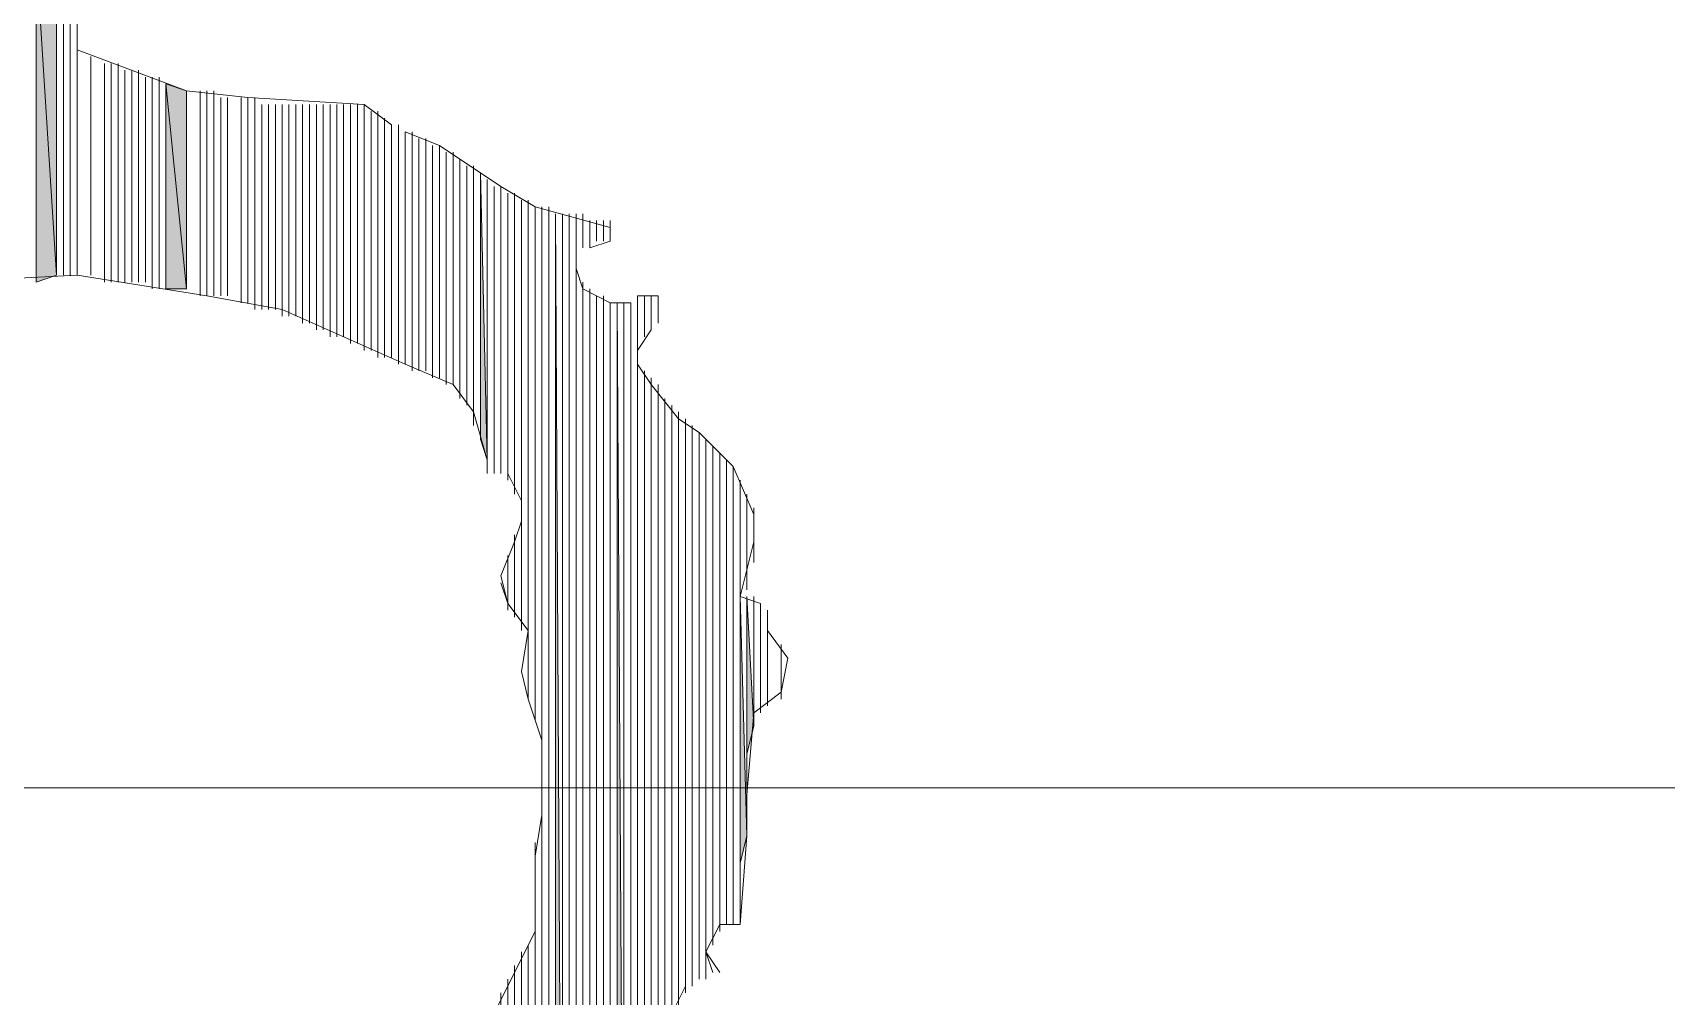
# Model space of a CAD drawing. Header units: millimetres. Extents: x -30643 to 86172, y -19411 to 63186.
# Drawn here: x 82062.5 to 82230.7, y -1728.3 to -1629.1 of the extents above; entities that cross this region are included whole.
import ezdxf

# ---------------------------------------------------------------- set-up
doc = ezdxf.new("R2010")
doc.units = ezdxf.units.MM

msp = doc.modelspace()

# ---------------------------------------------------------------- hatches: boundary and pattern name
h = msp.add_hatch(color=0)
h.dxf.hatch_style = 2
h.paths.add_polyline_path([(82064.99, -1654.03), (82064.99, -1617.44), (82062.88, -1620.96)])
h = msp.add_hatch(color=0)
h.dxf.hatch_style = 2
h.paths.add_polyline_path([(82062.88, -1654.73), (82064.99, -1654.03), (82062.88, -1620.96)])
h = msp.add_hatch(color=0)
h.dxf.hatch_style = 2
h.paths.add_polyline_path([(82076.25, -1655.44), (82078.36, -1655.44), (82076.25, -1634.33)])
h = msp.add_hatch(color=0)
h.dxf.hatch_style = 2
h.paths.add_polyline_path([(82078.36, -1655.44), (82078.36, -1635.03), (82076.25, -1634.33)])
h = msp.add_hatch(color=0)
h.dxf.hatch_style = 2
h.paths.add_polyline_path([(82108.62, -1670.92), (82109.32, -1673.03), (82108.62, -1643.48)])
h = msp.add_hatch(color=0)
h.dxf.hatch_style = 2
h.paths.add_polyline_path([(82116.36, -1782.8), (82117.06, -1780.69), (82116.36, -1647.7)])
h = msp.add_hatch(color=0)
h.dxf.hatch_style = 2
h.paths.add_polyline_path([(82122.69, -1775.06), (82123.39, -1772.25), (82122.69, -1656.85)])
h = msp.add_hatch(color=0)
h.dxf.hatch_style = 2
h.paths.add_polyline_path([(82124.1, -1772.25), (82124.1, -1770.14), (82124.1, -1656.85)])
h = msp.add_hatch(color=0)
h.dxf.hatch_style = 2
h.paths.add_polyline_path([(82135.36, -1720.18), (82135.36, -1717.36), (82135.36, -1675.14)])
h = msp.add_hatch(color=0)
h.dxf.hatch_style = 2
h.paths.add_polyline_path([(82135.36, -1714.55), (82136.06, -1711.73), (82135.36, -1687.1)])
h = msp.add_hatch(color=0)
h.dxf.hatch_style = 2
h.paths.add_polyline_path([(82136.06, -1710.33), (82136.06, -1707.51), (82136.06, -1687.1)])
h = msp.add_hatch(color=0)
h.dxf.hatch_style = 2
h.paths.add_polyline_path([(82136.06, -1707.51), (82136.06, -1705.4), (82136.06, -1687.1)])
h = msp.add_hatch(color=0)
h.dxf.hatch_style = 2
h.paths.add_polyline_path([(82136.06, -1703.29), (82136.76, -1700.47), (82136.06, -1687.1)])
h = msp.add_hatch(color=0)
h.dxf.hatch_style = 2
h.paths.add_polyline_path([(82138.17, -1698.36), (82138.17, -1690.62), (82138.17, -1688.51)])
h = msp.add_hatch(color=0)
h.dxf.hatch_style = 2
h.paths.add_polyline_path([(82114.95, -1794.06), (82114.95, -1701.88), (82114.95, -1709.62)])
h = msp.add_hatch(color=0)
h.dxf.hatch_style = 2
h.paths.add_polyline_path([(82114.25, -1795.47), (82114.25, -1714.55), (82114.25, -1719.47)])
h = msp.add_hatch(color=0)
h.dxf.hatch_style = 2
h.paths.add_polyline_path([(82114.25, -1795.47), (82114.25, -1719.47), (82114.25, -1721.58)])

# ---------------------------------------------------------------- linework, layer by layer
at = {"color": 0, "lineweight": 0}
for points in [[(82066.4, -1654.03), (82066.4, -1616.03)], [(82066.4, -1654.03), (82066.4, -1616.03)], [(82067.1, -1654.03), (82067.1, -1615.33)], [(82067.1, -1654.03), (82067.1, -1615.33)], [(82067.1, -1654.03), (82067.1, -1615.33)], [(82067.1, -1629.4), (82067.1, -1615.33)], [(82064.99, -1654.03), (82064.99, -1617.44), (82062.88, -1620.96)], [(82064.99, -1654.03), (82064.99, -1617.44)], [(82065.69, -1654.03), (82065.69, -1616.74)], [(82065.69, -1654.03), (82065.69, -1616.74)], [(82066.4, -1654.03), (82066.4, -1616.74)], [(82066.4, -1654.03), (82066.4, -1616.74)], [(82062.88, -1654.73), (82062.88, -1620.96)], [(82062.88, -1654.73), (82064.99, -1654.03), (82062.88, -1620.96)], [(82067.1, -1654.03), (82067.1, -1629.4)], [(82067.1, -1654.03), (82067.1, -1630.81)], [(82067.1, -1654.03), (82067.1, -1630.81)], [(82067.1, -1654.03), (82067.1, -1630.81)], [(82067.1, -1654.03), (82067.1, -1630.81)], [(82068.51, -1654.03), (82068.51, -1631.51)], [(82068.51, -1654.03), (82068.51, -1631.51)], [(82068.51, -1654.03), (82068.51, -1631.51)], [(82068.51, -1654.03), (82068.51, -1631.51)], [(82068.51, -1654.03), (82068.51, -1631.51)], [(82068.51, -1654.03), (82068.51, -1631.51)], [(82068.51, -1654.03), (82068.51, -1631.51)], [(82068.51, -1654.03), (82068.51, -1631.51)], [(82069.91, -1654.73), (82069.91, -1632.22)], [(82069.91, -1654.73), (82069.91, -1632.22)], [(82069.91, -1654.73), (82069.91, -1632.22)], [(82069.91, -1654.73), (82069.91, -1632.22)], [(82069.91, -1654.73), (82069.91, -1632.22)], [(82069.91, -1654.73), (82069.91, -1632.22)], [(82069.91, -1654.73), (82069.91, -1632.22)], [(82069.91, -1654.73), (82069.91, -1632.22)], [(82070.62, -1654.73), (82070.62, -1632.22)], [(82070.62, -1654.73), (82070.62, -1632.22)], [(82070.62, -1654.73), (82070.62, -1632.22)], [(82070.62, -1654.73), (82070.62, -1632.22)], [(82070.62, -1654.73), (82070.62, -1632.22)], [(82070.62, -1654.73), (82070.62, -1632.22)], [(82070.62, -1654.73), (82070.62, -1632.22)], [(82070.62, -1654.73), (82070.62, -1632.22)], [(82071.32, -1654.73), (82071.32, -1632.22)], [(82071.32, -1654.73), (82071.32, -1632.22)], [(82071.32, -1654.73), (82071.32, -1632.22)], [(82071.32, -1654.73), (82071.32, -1632.22)], [(82071.32, -1654.73), (82071.32, -1632.22)], [(82071.32, -1654.73), (82071.32, -1632.22)], [(82071.32, -1654.73), (82071.32, -1632.22)], [(82071.32, -1654.73), (82071.32, -1632.22)], [(82071.32, -1654.73), (82071.32, -1632.22)], [(82071.32, -1654.73), (82071.32, -1632.22)], [(82072.03, -1654.73), (82072.03, -1632.92)], [(82072.03, -1654.73), (82072.03, -1632.92)], [(82072.03, -1654.73), (82072.03, -1632.92)], [(82072.03, -1654.73), (82072.03, -1632.92)], [(82072.03, -1654.73), (82072.03, -1632.92)], [(82072.03, -1654.73), (82072.03, -1632.92)], [(82072.73, -1654.73), (82072.73, -1632.92)], [(82072.73, -1654.73), (82072.73, -1632.92)], [(82072.73, -1654.73), (82072.73, -1632.92)], [(82072.73, -1654.73), (82072.73, -1632.92)], [(82072.73, -1654.73), (82072.73, -1632.92)], [(82072.73, -1654.73), (82072.73, -1632.92)], [(82073.43, -1654.73), (82073.43, -1632.92)], [(82073.43, -1654.73), (82073.43, -1632.92)], [(82073.43, -1654.73), (82073.43, -1632.92)], [(82073.43, -1654.73), (82073.43, -1632.92)], [(82073.43, -1654.73), (82073.43, -1633.62)], [(82073.43, -1654.73), (82073.43, -1633.62)], [(82074.14, -1654.73), (82074.14, -1633.62)], [(82074.14, -1654.73), (82074.14, -1633.62)], [(82074.14, -1654.73), (82074.14, -1633.62)], [(82074.14, -1654.73), (82074.14, -1633.62)], [(82074.84, -1655.44), (82074.84, -1633.62)], [(82074.84, -1655.44), (82074.84, -1633.62)], [(82074.84, -1655.44), (82074.84, -1633.62)], [(82074.84, -1655.44), (82074.84, -1633.62)], [(82075.54, -1655.44), (82075.54, -1633.62)], [(82075.54, -1655.44), (82075.54, -1633.62)], [(82075.54, -1655.44), (82075.54, -1633.62)], [(82075.54, -1655.44), (82075.54, -1633.62)], [(82075.54, -1655.44), (82075.54, -1633.62)], [(82075.54, -1655.44), (82075.54, -1633.62)], [(82075.54, -1655.44), (82075.54, -1633.62)], [(82075.54, -1655.44), (82075.54, -1633.62)], [(82075.54, -1655.44), (82075.54, -1634.33)], [(82075.54, -1655.44), (82075.54, -1634.33)], [(82076.25, -1655.44), (82076.25, -1634.33)], [(82076.25, -1655.44), (82076.25, -1634.33)], [(82076.25, -1655.44), (82076.25, -1634.33)], [(82076.25, -1655.44), (82076.25, -1634.33)], [(82076.25, -1655.44), (82076.25, -1634.33)], [(82076.25, -1655.44), (82078.36, -1655.44), (82076.25, -1634.33)], [(82078.36, -1655.44), (82078.36, -1635.03), (82076.25, -1634.33)], [(82078.36, -1655.44), (82078.36, -1635.03)], [(82078.36, -1655.44), (82078.36, -1635.03)], [(82078.36, -1655.44), (82078.36, -1635.03)], [(82078.36, -1655.44), (82078.36, -1635.03)], [(82078.36, -1655.44), (82078.36, -1635.03)], [(82078.36, -1655.44), (82078.36, -1635.03)], [(82078.36, -1655.44), (82078.36, -1635.03)], [(82078.36, -1655.44), (82078.36, -1635.03)], [(82078.36, -1655.44), (82078.36, -1635.03)], [(82078.36, -1655.44), (82078.36, -1635.03)], [(82078.36, -1655.44), (82078.36, -1635.03)], [(82079.77, -1655.44), (82079.77, -1635.03)], [(82079.77, -1655.44), (82079.77, -1635.03)], [(82079.77, -1656.14), (82079.77, -1635.03)], [(82079.77, -1656.14), (82079.77, -1635.03)], [(82080.47, -1656.14), (82080.47, -1635.03)], [(82080.47, -1656.14), (82080.47, -1635.03)], [(82080.47, -1656.14), (82080.47, -1635.03)], [(82080.47, -1656.14), (82080.47, -1635.03)], [(82080.47, -1656.14), (82080.47, -1635.03)], [(82080.47, -1656.14), (82080.47, -1635.03)], [(82081.17, -1656.14), (82081.17, -1635.03)], [(82081.17, -1656.14), (82081.17, -1635.03)], [(82081.88, -1656.14), (82081.88, -1635.74)], [(82081.88, -1656.14), (82081.88, -1635.74)], [(82082.58, -1656.14), (82082.58, -1635.74)], [(82082.58, -1656.14), (82082.58, -1635.74)], [(82082.58, -1656.14), (82082.58, -1635.74)], [(82082.58, -1656.14), (82082.58, -1635.74)], [(82082.58, -1656.14), (82082.58, -1635.74)], [(82082.58, -1656.14), (82082.58, -1635.74)], [(82083.99, -1656.85), (82083.99, -1635.74)], [(82083.99, -1656.85), (82083.99, -1635.74)], [(82083.99, -1656.85), (82083.99, -1635.74)], [(82083.99, -1656.85), (82083.99, -1635.74)], [(82084.69, -1656.85), (82084.69, -1635.74)], [(82084.69, -1656.85), (82084.69, -1635.74)], [(82084.69, -1656.85), (82084.69, -1635.74)], [(82084.69, -1656.85), (82084.69, -1635.74)], [(82084.69, -1656.85), (82084.69, -1635.74)], [(82084.69, -1656.85), (82084.69, -1635.74)], [(82085.4, -1656.85), (82085.4, -1635.74)], [(82085.4, -1656.85), (82085.4, -1635.74)], [(82085.4, -1656.85), (82085.4, -1635.74)], [(82085.4, -1656.85), (82085.4, -1635.74)], [(82085.4, -1657.55), (82085.4, -1635.74)], [(82085.4, -1657.55), (82085.4, -1635.74)], [(82085.4, -1657.55), (82085.4, -1636.44)], [(82085.4, -1657.55), (82085.4, -1636.44)], [(82085.4, -1657.55), (82085.4, -1636.44)], [(82085.4, -1657.55), (82085.4, -1636.44)], [(82086.1, -1657.55), (82086.1, -1636.44)], [(82086.1, -1657.55), (82086.1, -1636.44)], [(82086.8, -1657.55), (82086.8, -1636.44)], [(82086.8, -1657.55), (82086.8, -1636.44)], [(82086.8, -1657.55), (82086.8, -1636.44)], [(82086.8, -1657.55), (82086.8, -1636.44)], [(82086.8, -1657.55), (82086.8, -1636.44)], [(82086.8, -1657.55), (82086.8, -1636.44)], [(82087.51, -1657.55), (82087.51, -1636.44)], [(82087.51, -1657.55), (82087.51, -1636.44)], [(82087.51, -1657.55), (82087.51, -1636.44)], [(82087.51, -1657.55), (82087.51, -1636.44)], [(82088.21, -1657.55), (82088.21, -1636.44)], [(82088.21, -1657.55), (82088.21, -1636.44)], [(82088.21, -1658.25), (82088.21, -1636.44)], [(82088.21, -1658.25), (82088.21, -1636.44)], [(82088.91, -1658.25), (82088.91, -1636.44)], [(82088.91, -1658.25), (82088.91, -1636.44)], [(82088.91, -1658.25), (82088.91, -1636.44)], [(82088.91, -1658.25), (82088.91, -1636.44)], [(82088.91, -1658.25), (82088.91, -1636.44)], [(82088.91, -1658.25), (82088.91, -1636.44)], [(82089.62, -1658.25), (82089.62, -1636.44)], [(82089.62, -1658.25), (82089.62, -1636.44)], [(82090.32, -1658.96), (82090.32, -1636.44)], [(82090.32, -1658.96), (82090.32, -1636.44)], [(82091.02, -1658.96), (82091.02, -1636.44)], [(82091.02, -1658.96), (82091.02, -1636.44)], [(82091.02, -1658.96), (82091.02, -1636.44)], [(82091.02, -1658.96), (82091.02, -1636.44)], [(82091.02, -1658.96), (82091.02, -1636.44)], [(82091.02, -1658.96), (82091.02, -1636.44)], [(82091.73, -1659.66), (82091.73, -1636.44)], [(82091.73, -1659.66), (82091.73, -1636.44)], [(82091.73, -1659.66), (82091.73, -1636.44)], [(82091.73, -1659.66), (82091.73, -1636.44)], [(82092.43, -1659.66), (82092.43, -1636.44)], [(82092.43, -1659.66), (82092.43, -1636.44)], [(82093.14, -1660.36), (82093.14, -1636.44)], [(82093.14, -1660.36), (82093.14, -1636.44)], [(82093.14, -1660.36), (82093.14, -1636.44)], [(82093.14, -1660.36), (82093.14, -1636.44)], [(82093.84, -1660.36), (82093.84, -1636.44)], [(82093.84, -1660.36), (82093.84, -1636.44)], [(82094.54, -1660.36), (82094.54, -1636.44)], [(82094.54, -1660.36), (82094.54, -1636.44)], [(82095.25, -1661.07), (82095.25, -1636.44)], [(82095.25, -1661.07), (82095.25, -1636.44)], [(82095.25, -1661.07), (82095.25, -1636.44)], [(82095.25, -1661.07), (82095.25, -1636.44)], [(82095.95, -1661.07), (82095.95, -1636.44)], [(82095.95, -1661.07), (82095.95, -1636.44)], [(82095.95, -1661.07), (82095.95, -1636.44)], [(82095.95, -1661.07), (82095.95, -1636.44)], [(82096.65, -1661.77), (82096.65, -1636.44)], [(82096.65, -1661.77), (82096.65, -1636.44)], [(82096.65, -1661.77), (82096.65, -1636.44)], [(82096.65, -1661.77), (82096.65, -1636.44)], [(82096.65, -1661.77), (82096.65, -1637.14)], [(82096.65, -1661.77), (82096.65, -1637.14)], [(82096.65, -1661.77), (82096.65, -1637.14)], [(82096.65, -1661.77), (82096.65, -1637.14)], [(82097.36, -1661.77), (82097.36, -1637.14)], [(82097.36, -1661.77), (82097.36, -1637.14)], [(82097.36, -1661.77), (82097.36, -1637.14)], [(82097.36, -1661.77), (82097.36, -1637.14)], [(82098.06, -1661.77), (82098.06, -1637.14)], [(82098.06, -1661.77), (82098.06, -1637.14)], [(82098.06, -1662.48), (82098.06, -1637.85)], [(82098.06, -1662.48), (82098.06, -1637.85)], [(82098.06, -1662.48), (82098.06, -1637.85)], [(82098.06, -1662.48), (82098.06, -1637.85)], [(82098.76, -1662.48), (82098.76, -1637.85)], [(82098.76, -1662.48), (82098.76, -1637.85)], [(82098.76, -1662.48), (82098.76, -1638.55)], [(82098.76, -1662.48), (82098.76, -1638.55)], [(82098.76, -1662.48), (82098.76, -1638.55)], [(82098.76, -1662.48), (82098.76, -1638.55)], [(82099.47, -1662.48), (82099.47, -1638.55)], [(82099.47, -1662.48), (82099.47, -1638.55)], [(82099.47, -1662.48), (82099.47, -1638.55)], [(82099.47, -1662.48), (82099.47, -1638.55)], [(82100.17, -1663.18), (82100.17, -1638.55)], [(82100.17, -1663.18), (82100.17, -1638.55)], [(82100.17, -1663.18), (82100.17, -1639.25)], [(82100.17, -1663.18), (82100.17, -1639.25)], [(82100.17, -1663.18), (82100.17, -1639.25)], [(82100.17, -1663.18), (82100.17, -1639.25)], [(82100.88, -1663.18), (82100.88, -1639.25)], [(82100.88, -1663.18), (82100.88, -1639.25)], [(82100.88, -1663.18), (82100.88, -1639.25)], [(82100.88, -1663.18), (82100.88, -1639.25)], [(82100.88, -1663.18), (82100.88, -1639.25)], [(82100.88, -1663.18), (82100.88, -1639.25)], [(82100.88, -1663.18), (82100.88, -1639.25)], [(82100.88, -1663.18), (82100.88, -1639.25)], [(82100.88, -1663.18), (82100.88, -1639.25)], [(82100.88, -1663.18), (82100.88, -1639.25)], [(82100.88, -1663.18), (82100.88, -1639.25)], [(82100.88, -1663.18), (82100.88, -1639.25)], [(82100.88, -1663.18), (82100.88, -1639.25)], [(82100.88, -1663.18), (82100.88, -1639.25)], [(82101.58, -1663.88), (82101.58, -1639.25)], [(82101.58, -1663.88), (82101.58, -1639.25)], [(82102.28, -1663.88), (82102.28, -1639.96)], [(82102.28, -1663.88), (82102.28, -1639.96)], [(82102.28, -1663.88), (82102.28, -1639.96)], [(82102.28, -1663.88), (82102.28, -1639.96)], [(82102.28, -1663.88), (82102.28, -1639.96)], [(82102.28, -1663.88), (82102.28, -1639.96)], [(82102.28, -1663.88), (82102.28, -1639.96)], [(82102.28, -1663.88), (82102.28, -1639.96)], [(82102.28, -1663.88), (82102.28, -1639.96)], [(82102.28, -1663.88), (82102.28, -1639.96)], [(82102.28, -1663.88), (82102.28, -1639.96)], [(82102.28, -1663.88), (82102.28, -1639.96)], [(82102.99, -1663.88), (82102.99, -1639.96)], [(82102.99, -1663.88), (82102.99, -1639.96)], [(82102.99, -1663.88), (82102.99, -1639.96)], [(82102.99, -1663.88), (82102.99, -1639.96)], [(82102.99, -1663.88), (82102.99, -1639.96)], [(82102.99, -1663.88), (82102.99, -1639.96)], [(82103.69, -1664.59), (82103.69, -1640.66)], [(82103.69, -1664.59), (82103.69, -1640.66)], [(82103.69, -1664.59), (82103.69, -1640.66)], [(82103.69, -1664.59), (82103.69, -1640.66)], [(82103.69, -1664.59), (82103.69, -1640.66)], [(82103.69, -1664.59), (82103.69, -1640.66)], [(82104.39, -1664.59), (82104.39, -1640.66)], [(82104.39, -1664.59), (82104.39, -1640.66)], [(82104.39, -1664.59), (82104.39, -1640.66)], [(82104.39, -1664.59), (82104.39, -1640.66)], [(82104.39, -1664.59), (82104.39, -1640.66)], [(82104.39, -1664.59), (82104.39, -1640.66)], [(82105.1, -1665.29), (82105.1, -1641.37)], [(82105.1, -1665.29), (82105.1, -1641.37)], [(82105.1, -1665.29), (82105.1, -1641.37)], [(82105.1, -1665.29), (82105.1, -1641.37)], [(82105.1, -1665.29), (82105.1, -1641.37)], [(82105.1, -1665.29), (82105.1, -1641.37)], [(82105.1, -1665.29), (82105.1, -1641.37)], [(82105.1, -1665.29), (82105.1, -1641.37)], [(82105.8, -1665.29), (82105.8, -1641.37)], [(82105.8, -1665.29), (82105.8, -1641.37)], [(82106.51, -1665.99), (82106.51, -1642.07)], [(82106.51, -1665.99), (82106.51, -1642.07)], [(82106.51, -1665.99), (82106.51, -1642.07)], [(82106.51, -1665.99), (82106.51, -1642.07)], [(82106.51, -1666.7), (82106.51, -1642.07)], [(82106.51, -1666.7), (82106.51, -1642.07)], [(82106.51, -1666.7), (82106.51, -1642.07)], [(82106.51, -1666.7), (82106.51, -1642.07)], [(82107.21, -1666.7), (82107.21, -1642.77)], [(82107.21, -1666.7), (82107.21, -1642.77)], [(82107.21, -1666.7), (82107.21, -1642.77)], [(82107.21, -1666.7), (82107.21, -1642.77)], [(82107.21, -1666.7), (82107.21, -1642.77)], [(82107.21, -1666.7), (82107.21, -1642.77)], [(82107.21, -1667.4), (82107.21, -1642.77)], [(82107.21, -1667.4), (82107.21, -1642.77)], [(82107.21, -1667.4), (82107.21, -1642.77)], [(82107.21, -1667.4), (82107.21, -1642.77)], [(82107.91, -1667.4), (82107.91, -1642.77)], [(82107.91, -1667.4), (82107.91, -1642.77)], [(82107.91, -1667.4), (82107.91, -1642.77)], [(82107.91, -1667.4), (82107.91, -1642.77)], [(82107.91, -1668.1), (82107.91, -1643.48)], [(82107.91, -1668.1), (82107.91, -1643.48)], [(82107.91, -1668.1), (82107.91, -1643.48)], [(82107.91, -1668.1), (82107.91, -1643.48)], [(82107.91, -1668.1), (82107.91, -1643.48)], [(82107.91, -1668.1), (82107.91, -1643.48)], [(82107.91, -1668.1), (82107.91, -1643.48)], [(82107.91, -1668.1), (82107.91, -1643.48)], [(82107.91, -1668.1), (82107.91, -1643.48)], [(82107.91, -1668.1), (82107.91, -1643.48)], [(82107.91, -1668.81), (82107.91, -1643.48)], [(82107.91, -1668.81), (82107.91, -1643.48)], [(82107.91, -1668.81), (82107.91, -1643.48)], [(82107.91, -1668.81), (82107.91, -1643.48)], [(82107.91, -1669.51), (82107.91, -1643.48)], [(82107.91, -1669.51), (82107.91, -1643.48)], [(82108.62, -1669.51), (82108.62, -1643.48)], [(82108.62, -1669.51), (82108.62, -1643.48)], [(82108.62, -1670.22), (82108.62, -1643.48)], [(82108.62, -1670.22), (82108.62, -1643.48)], [(82108.62, -1670.22), (82108.62, -1643.48)], [(82108.62, -1670.22), (82108.62, -1643.48)], [(82108.62, -1670.92), (82108.62, -1643.48)], [(82108.62, -1670.92), (82109.32, -1673.03), (82108.62, -1643.48)], [(82109.32, -1673.03), (82109.32, -1644.18)], [(82109.32, -1674.44), (82109.32, -1644.18)], [(82109.32, -1674.44), (82109.32, -1644.18)], [(82109.32, -1674.44), (82109.32, -1644.18)], [(82109.32, -1674.44), (82109.32, -1644.18)], [(82109.32, -1674.44), (82109.32, -1644.18)], [(82109.32, -1674.44), (82109.32, -1644.18)], [(82109.32, -1674.44), (82109.32, -1644.18)], [(82109.32, -1674.44), (82109.32, -1644.18)], [(82109.32, -1674.44), (82109.32, -1644.18)], [(82110.02, -1674.44), (82110.02, -1644.88)], [(82110.02, -1674.44), (82110.02, -1644.88)], [(82110.73, -1674.44), (82110.73, -1644.88)], [(82110.73, -1674.44), (82110.73, -1644.88)], [(82110.73, -1674.44), (82110.73, -1644.88)], [(82110.73, -1674.44), (82110.73, -1644.88)], [(82110.73, -1674.44), (82110.73, -1644.88)], [(82110.73, -1674.44), (82110.73, -1644.88)], [(82110.73, -1674.44), (82110.73, -1645.59)], [(82110.73, -1674.44), (82110.73, -1645.59)], [(82110.73, -1674.44), (82110.73, -1645.59)], [(82110.73, -1674.44), (82110.73, -1645.59)], [(82110.73, -1674.44), (82110.73, -1645.59)], [(82110.73, -1674.44), (82110.73, -1645.59)], [(82110.73, -1674.44), (82110.73, -1645.59)], [(82110.73, -1674.44), (82110.73, -1645.59)], [(82110.73, -1674.44), (82110.73, -1645.59)], [(82110.73, -1674.44), (82110.73, -1645.59)], [(82111.43, -1674.44), (82111.43, -1645.59)], [(82111.43, -1674.44), (82111.43, -1645.59)], [(82111.43, -1674.44), (82111.43, -1645.59)], [(82111.43, -1674.44), (82111.43, -1645.59)], [(82111.43, -1675.14), (82111.43, -1645.59)], [(82111.43, -1675.14), (82111.43, -1645.59)], [(82112.13, -1675.85), (82112.13, -1645.59)], [(82112.13, -1675.85), (82112.13, -1645.59)], [(82112.13, -1676.55), (82112.13, -1646.29)], [(82112.13, -1676.55), (82112.13, -1646.29)], [(82112.84, -1677.25), (82112.84, -1646.29)], [(82112.84, -1677.25), (82112.84, -1646.29)], [(82112.84, -1677.25), (82112.84, -1646.29)], [(82112.84, -1677.25), (82112.84, -1646.29)], [(82112.84, -1678.66), (82112.84, -1646.29)], [(82112.84, -1678.66), (82112.84, -1646.29)], [(82112.84, -1679.36), (82112.84, -1646.29)], [(82112.84, -1689.92), (82112.84, -1646.29)], [(82112.84, -1690.62), (82112.84, -1646.29)], [(82112.84, -1690.62), (82112.84, -1646.29)], [(82112.84, -1690.62), (82112.84, -1646.29)], [(82112.84, -1690.62), (82112.84, -1646.29)], [(82113.54, -1690.62), (82113.54, -1646.29)], [(82113.54, -1696.25), (82113.54, -1646.29)], [(82113.54, -1697.66), (82113.54, -1646.29)], [(82113.54, -1697.66), (82113.54, -1646.29)], [(82114.25, -1698.36), (82114.25, -1646.99)], [(82114.25, -1698.36), (82114.25, -1646.99)], [(82114.25, -1699.07), (82114.25, -1646.99)], [(82114.25, -1699.07), (82114.25, -1646.99)], [(82114.25, -1699.77), (82114.25, -1646.99)], [(82114.25, -1699.77), (82114.25, -1646.99)], [(82114.25, -1699.77), (82114.25, -1646.99)], [(82114.25, -1699.77), (82114.25, -1646.99)], [(82114.25, -1699.77), (82114.25, -1646.99)], [(82114.25, -1699.77), (82114.25, -1646.99)], [(82114.95, -1700.47), (82114.95, -1646.99)], [(82114.95, -1700.47), (82114.95, -1646.99)], [(82114.95, -1700.47), (82114.95, -1646.99)], [(82114.95, -1700.47), (82114.95, -1646.99)], [(82114.95, -1701.88), (82114.95, -1646.99)], [(82114.95, -1794.06), (82114.95, -1646.99)], [(82115.65, -1794.06), (82115.65, -1646.99)], [(82115.65, -1794.06), (82115.65, -1646.99)], [(82116.36, -1792.66), (82116.36, -1647.7)], [(82116.36, -1782.8), (82117.06, -1780.69), (82116.36, -1647.7)], [(82117.06, -1780.69), (82117.06, -1647.7)], [(82117.06, -1780.69), (82117.06, -1647.7)], [(82117.06, -1779.99), (82117.06, -1647.7)], [(82117.06, -1779.99), (82117.06, -1647.7)], [(82117.06, -1779.99), (82117.06, -1647.7)], [(82117.06, -1779.99), (82117.06, -1647.7)], [(82117.76, -1779.29), (82117.76, -1647.7)], [(82117.76, -1779.29), (82117.76, -1647.7)], [(82117.76, -1778.58), (82117.76, -1647.7)], [(82117.76, -1778.58), (82117.76, -1647.7)], [(82117.76, -1778.58), (82117.76, -1647.7)], [(82117.76, -1778.58), (82117.76, -1647.7)], [(82118.47, -1777.88), (82118.47, -1647.7)], [(82118.47, -1653.33), (82118.47, -1647.7)], [(82118.47, -1651.92), (82118.47, -1647.7)], [(82118.47, -1651.92), (82118.47, -1647.7)], [(82118.47, -1650.51), (82118.47, -1647.7)], [(82118.47, -1650.51), (82118.47, -1647.7)], [(82119.17, -1650.51), (82119.17, -1647.7)], [(82119.17, -1650.51), (82119.17, -1647.7)], [(82119.17, -1650.51), (82119.17, -1647.7)], [(82119.17, -1650.51), (82119.17, -1647.7)], [(82119.17, -1650.51), (82119.17, -1648.4)], [(82119.17, -1650.51), (82119.17, -1648.4)], [(82119.17, -1651.22), (82119.17, -1648.4)], [(82119.17, -1651.22), (82119.17, -1648.4)], [(82119.88, -1651.22), (82119.88, -1648.4)], [(82119.88, -1651.22), (82119.88, -1648.4)], [(82119.88, -1651.22), (82119.88, -1648.4)], [(82119.88, -1651.22), (82119.88, -1648.4)], [(82119.88, -1651.22), (82119.88, -1648.4)], [(82119.88, -1651.22), (82119.88, -1648.4)], [(82120.58, -1650.51), (82120.58, -1648.4)], [(82120.58, -1650.51), (82120.58, -1648.4)], [(82121.28, -1650.51), (82121.28, -1648.4)], [(82121.28, -1650.51), (82121.28, -1648.4)], [(82121.28, -1650.51), (82121.28, -1648.4)], [(82121.28, -1650.51), (82121.28, -1648.4)], [(82121.28, -1650.51), (82121.28, -1648.4)], [(82121.28, -1650.51), (82121.28, -1648.4)], [(82121.28, -1650.51), (82121.28, -1648.4)], [(82121.28, -1650.51), (82121.28, -1648.4)], [(82121.99, -1650.51), (82121.99, -1648.4)], [(82121.99, -1650.51), (82121.99, -1648.4)], [(82121.99, -1650.51), (82121.99, -1648.4)], [(82121.99, -1650.51), (82121.99, -1648.4)], [(82118.47, -1777.88), (82118.47, -1653.33)], [(82118.47, -1777.88), (82118.47, -1653.33)], [(82118.47, -1777.88), (82118.47, -1653.33)], [(82118.47, -1777.88), (82118.47, -1654.03)], [(82118.47, -1777.88), (82118.47, -1654.03)], [(82119.17, -1776.47), (82119.17, -1654.73)], [(82119.17, -1776.47), (82119.17, -1654.73)], [(82119.17, -1776.47), (82119.17, -1654.73)], [(82119.17, -1776.47), (82119.17, -1654.73)], [(82119.17, -1776.47), (82119.17, -1655.44)], [(82119.17, -1776.47), (82119.17, -1655.44)], [(82119.17, -1776.47), (82119.17, -1655.44)], [(82119.17, -1776.47), (82119.17, -1655.44)], [(82119.88, -1776.47), (82119.88, -1655.44)], [(82119.88, -1776.47), (82119.88, -1655.44)], [(82119.88, -1775.77), (82119.88, -1655.44)], [(82119.88, -1775.77), (82119.88, -1655.44)], [(82119.88, -1775.77), (82119.88, -1656.14)], [(82119.88, -1775.77), (82119.88, -1656.14)], [(82120.58, -1775.77), (82120.58, -1656.14)], [(82120.58, -1775.77), (82120.58, -1656.14)], [(82121.28, -1775.77), (82121.28, -1656.14)], [(82121.28, -1775.77), (82121.28, -1656.14)], [(82124.8, -1768.03), (82124.8, -1656.14)], [(82124.8, -1661.77), (82124.8, -1656.14)], [(82124.8, -1661.77), (82124.8, -1656.14)], [(82124.8, -1661.77), (82124.8, -1656.14)], [(82124.8, -1661.07), (82124.8, -1656.14)], [(82124.8, -1661.07), (82124.8, -1656.14)], [(82125.5, -1660.36), (82125.5, -1656.14)], [(82125.5, -1660.36), (82125.5, -1656.14)], [(82125.5, -1660.36), (82125.5, -1656.14)], [(82125.5, -1660.36), (82125.5, -1656.14)], [(82125.5, -1659.66), (82125.5, -1656.14)], [(82125.5, -1659.66), (82125.5, -1656.14)], [(82126.21, -1659.66), (82126.21, -1656.14)], [(82126.21, -1659.66), (82126.21, -1656.14)], [(82126.21, -1659.66), (82126.21, -1656.14)], [(82126.21, -1659.66), (82126.21, -1656.14)], [(82126.21, -1659.66), (82126.21, -1656.14)], [(82126.21, -1659.66), (82126.21, -1656.14)], [(82126.21, -1659.66), (82126.21, -1656.14)], [(82126.21, -1659.66), (82126.21, -1656.14)], [(82126.21, -1659.66), (82126.21, -1656.14)], [(82126.21, -1659.66), (82126.21, -1656.14)], [(82126.21, -1659.66), (82126.21, -1656.14)], [(82126.21, -1659.66), (82126.21, -1656.14)], [(82126.21, -1658.96), (82126.21, -1656.14)], [(82126.21, -1658.96), (82126.21, -1656.14)], [(82126.91, -1658.96), (82126.91, -1656.14)], [(82126.91, -1658.96), (82126.91, -1656.14)], [(82126.91, -1658.96), (82126.91, -1656.14)], [(82126.91, -1658.96), (82126.91, -1656.14)], [(82126.91, -1658.96), (82126.91, -1656.14)], [(82126.91, -1658.96), (82126.91, -1656.14)], [(82126.91, -1658.25), (82126.91, -1656.14)], [(82121.28, -1775.77), (82121.28, -1656.85)], [(82121.28, -1775.77), (82121.28, -1656.85)], [(82121.28, -1775.77), (82121.28, -1656.85)], [(82121.28, -1775.77), (82121.28, -1656.85)], [(82121.28, -1775.06), (82121.28, -1656.85)], [(82121.28, -1775.06), (82121.28, -1656.85)], [(82121.99, -1775.06), (82121.99, -1656.85)], [(82121.99, -1775.06), (82121.99, -1656.85)], [(82121.99, -1775.06), (82121.99, -1656.85)], [(82121.99, -1775.06), (82121.99, -1656.85)], [(82121.99, -1775.06), (82121.99, -1656.85)], [(82121.99, -1775.06), (82121.99, -1656.85)], [(82121.99, -1775.06), (82121.99, -1656.85)], [(82121.99, -1775.06), (82121.99, -1656.85)], [(82122.69, -1775.06), (82122.69, -1656.85)], [(82122.69, -1775.06), (82123.39, -1772.25), (82122.69, -1656.85)], [(82123.39, -1772.25), (82123.39, -1656.85)], [(82123.39, -1772.25), (82123.39, -1656.85)], [(82124.1, -1772.25), (82124.1, -1656.85)], [(82124.1, -1772.25), (82124.1, -1770.14), (82124.1, -1656.85)], [(82124.1, -1770.14), (82124.1, -1656.85)], [(82124.1, -1770.14), (82124.1, -1656.85)], [(82124.8, -1769.43), (82124.8, -1656.85)], [(82124.8, -1769.43), (82124.8, -1656.85)], [(82124.8, -1769.43), (82124.8, -1656.85)], [(82124.8, -1769.43), (82124.8, -1656.85)], [(82124.8, -1768.03), (82124.8, -1661.77)], [(82124.8, -1768.03), (82124.8, -1661.77)], [(82124.8, -1768.03), (82124.8, -1661.77)], [(82124.8, -1767.32), (82124.8, -1663.18)], [(82124.8, -1767.32), (82124.8, -1663.18)], [(82125.5, -1766.62), (82125.5, -1663.88)], [(82125.5, -1766.62), (82125.5, -1663.88)], [(82125.5, -1765.21), (82125.5, -1663.88)], [(82125.5, -1765.21), (82125.5, -1663.88)], [(82125.5, -1765.21), (82125.5, -1663.88)], [(82125.5, -1741.29), (82125.5, -1663.88)], [(82126.21, -1741.29), (82126.21, -1664.59)], [(82126.21, -1741.29), (82126.21, -1664.59)], [(82126.21, -1741.29), (82126.21, -1664.59)], [(82126.21, -1741.29), (82126.21, -1664.59)], [(82126.21, -1741.29), (82126.21, -1664.59)], [(82126.21, -1741.29), (82126.21, -1664.59)], [(82126.21, -1741.29), (82126.21, -1664.59)], [(82126.21, -1741.29), (82126.21, -1664.59)], [(82126.21, -1741.29), (82126.21, -1664.59)], [(82126.21, -1741.29), (82126.21, -1664.59)], [(82126.21, -1741.29), (82126.21, -1664.59)], [(82126.21, -1741.29), (82126.21, -1664.59)], [(82126.21, -1740.58), (82126.21, -1665.29)], [(82126.21, -1740.58), (82126.21, -1665.29)], [(82126.91, -1740.58), (82126.91, -1665.29)], [(82126.91, -1740.58), (82126.91, -1665.29)], [(82126.91, -1740.58), (82126.91, -1665.99)], [(82126.91, -1740.58), (82126.91, -1665.99)], [(82126.91, -1740.58), (82126.91, -1665.99)], [(82126.91, -1740.58), (82126.91, -1665.99)], [(82126.91, -1739.88), (82126.91, -1665.99)], [(82126.91, -1739.88), (82126.91, -1665.99)], [(82126.91, -1739.88), (82126.91, -1665.99)], [(82126.91, -1739.88), (82126.91, -1665.99)], [(82127.62, -1739.88), (82127.62, -1666.7)], [(82127.62, -1739.88), (82127.62, -1666.7)], [(82127.62, -1739.88), (82127.62, -1666.7)], [(82127.62, -1739.88), (82127.62, -1666.7)], [(82127.62, -1739.88), (82127.62, -1666.7)], [(82127.62, -1739.88), (82127.62, -1666.7)], [(82127.62, -1739.88), (82127.62, -1666.7)], [(82127.62, -1739.88), (82127.62, -1666.7)], [(82128.32, -1739.88), (82128.32, -1667.4)], [(82128.32, -1739.88), (82128.32, -1667.4)], [(82128.32, -1739.18), (82128.32, -1667.4)], [(82128.32, -1739.18), (82128.32, -1667.4)], [(82128.32, -1739.18), (82128.32, -1667.4)], [(82128.32, -1739.18), (82128.32, -1667.4)], [(82128.32, -1739.18), (82128.32, -1668.1)], [(82128.32, -1730.03), (82128.32, -1668.1)], [(82129.02, -1730.03), (82129.02, -1668.1)], [(82129.02, -1730.03), (82129.02, -1668.1)], [(82129.02, -1729.32), (82129.02, -1668.1)], [(82129.02, -1729.32), (82129.02, -1668.1)], [(82129.02, -1728.62), (82129.02, -1668.81)], [(82129.02, -1728.62), (82129.02, -1668.81)], [(82129.02, -1727.92), (82129.02, -1668.81)], [(82129.02, -1727.92), (82129.02, -1668.81)], [(82129.73, -1727.92), (82129.73, -1668.81)], [(82129.73, -1727.92), (82129.73, -1668.81)], [(82129.73, -1727.92), (82129.73, -1668.81)], [(82129.73, -1727.92), (82129.73, -1668.81)], [(82129.73, -1727.21), (82129.73, -1668.81)], [(82129.73, -1727.21), (82129.73, -1668.81)], [(82129.73, -1727.21), (82129.73, -1669.51)], [(82129.73, -1727.21), (82129.73, -1669.51)], [(82129.73, -1727.21), (82129.73, -1669.51)], [(82129.73, -1727.21), (82129.73, -1669.51)], [(82130.43, -1727.21), (82130.43, -1669.51)], [(82130.43, -1727.21), (82130.43, -1669.51)], [(82130.43, -1727.21), (82130.43, -1669.51)], [(82130.43, -1727.21), (82130.43, -1669.51)], [(82130.43, -1727.21), (82130.43, -1669.51)], [(82130.43, -1727.21), (82130.43, -1669.51)], [(82130.43, -1727.21), (82130.43, -1670.22)], [(82130.43, -1727.21), (82130.43, -1670.22)], [(82130.43, -1727.21), (82130.43, -1670.22)], [(82130.43, -1727.21), (82130.43, -1670.22)], [(82131.13, -1726.51), (82131.13, -1670.22)], [(82131.13, -1726.51), (82131.13, -1670.22)], [(82131.13, -1726.51), (82131.13, -1670.22)], [(82131.13, -1726.51), (82131.13, -1670.22)], [(82131.13, -1726.51), (82131.13, -1670.22)], [(82131.13, -1726.51), (82131.13, -1670.22)], [(82131.13, -1726.51), (82131.13, -1670.92)], [(82131.13, -1726.51), (82131.13, -1670.92)], [(82131.13, -1726.51), (82131.13, -1670.92)], [(82131.13, -1726.51), (82131.13, -1670.92)], [(82131.13, -1726.51), (82131.13, -1670.92)], [(82131.13, -1726.51), (82131.13, -1670.92)], [(82131.13, -1726.51), (82131.13, -1670.92)], [(82131.13, -1726.51), (82131.13, -1670.92)], [(82131.13, -1726.51), (82131.13, -1670.92)], [(82131.13, -1726.51), (82131.13, -1670.92)], [(82131.84, -1726.51), (82131.84, -1670.92)], [(82131.84, -1726.51), (82131.84, -1670.92)], [(82131.84, -1726.51), (82131.84, -1670.92)], [(82131.84, -1726.51), (82131.84, -1670.92)], [(82131.84, -1726.51), (82131.84, -1670.92)], [(82131.84, -1726.51), (82131.84, -1670.92)], [(82131.84, -1726.51), (82131.84, -1670.92)], [(82131.84, -1726.51), (82131.84, -1670.92)], [(82131.84, -1726.51), (82131.84, -1670.92)], [(82131.84, -1726.51), (82131.84, -1670.92)], [(82131.84, -1726.51), (82131.84, -1671.62)], [(82131.84, -1723.7), (82131.84, -1671.62)], [(82132.54, -1722.99), (82132.54, -1671.62)], [(82132.54, -1722.99), (82132.54, -1671.62)], [(82132.54, -1722.29), (82132.54, -1671.62)], [(82132.54, -1722.29), (82132.54, -1671.62)], [(82133.25, -1721.58), (82133.25, -1672.33)], [(82133.25, -1721.58), (82133.25, -1672.33)], [(82133.25, -1721.58), (82133.25, -1672.33)], [(82133.25, -1721.58), (82133.25, -1672.33)], [(82133.25, -1720.88), (82133.25, -1672.33)], [(82133.25, -1720.88), (82133.25, -1672.33)], [(82133.25, -1720.88), (82133.25, -1672.33)], [(82133.25, -1720.88), (82133.25, -1672.33)], [(82133.25, -1720.88), (82133.25, -1672.33)], [(82133.25, -1720.88), (82133.25, -1672.33)], [(82133.25, -1720.88), (82133.25, -1672.33)], [(82133.25, -1720.88), (82133.25, -1672.33)], [(82133.95, -1720.88), (82133.95, -1673.03)], [(82133.95, -1720.88), (82133.95, -1673.03)], [(82133.95, -1720.88), (82133.95, -1673.03)], [(82133.95, -1720.88), (82133.95, -1673.03)], [(82133.95, -1720.88), (82133.95, -1673.03)], [(82133.95, -1720.88), (82133.95, -1673.03)], [(82134.65, -1720.88), (82134.65, -1673.73)], [(82134.65, -1720.88), (82134.65, -1673.73)], [(82134.65, -1720.88), (82134.65, -1673.73)], [(82134.65, -1720.88), (82134.65, -1673.73)], [(82135.36, -1720.88), (82135.36, -1675.14)], [(82135.36, -1720.88), (82135.36, -1675.14)], [(82135.36, -1720.18), (82135.36, -1675.14)], [(82135.36, -1720.18), (82135.36, -1717.36), (82135.36, -1675.14)], [(82135.36, -1717.36), (82135.36, -1675.14)], [(82135.36, -1717.36), (82135.36, -1675.14)], [(82135.36, -1715.95), (82135.36, -1675.85)], [(82135.36, -1715.95), (82135.36, -1675.85)], [(82135.36, -1715.95), (82135.36, -1675.85)], [(82135.36, -1715.95), (82135.36, -1675.85)], [(82135.36, -1714.55), (82135.36, -1675.85)], [(82135.36, -1687.1), (82135.36, -1675.85)], [(82136.06, -1686.4), (82136.06, -1676.55)], [(82136.06, -1686.4), (82136.06, -1676.55)], [(82136.06, -1685.7), (82136.06, -1676.55)], [(82136.06, -1685.7), (82136.06, -1676.55)], [(82136.06, -1684.99), (82136.06, -1676.55)], [(82136.06, -1684.99), (82136.06, -1676.55)], [(82136.06, -1684.99), (82136.06, -1677.25)], [(82136.06, -1684.99), (82136.06, -1677.25)], [(82136.06, -1684.29), (82136.06, -1677.25)], [(82136.06, -1684.29), (82136.06, -1677.25)], [(82136.06, -1684.29), (82136.06, -1677.25)], [(82136.06, -1684.29), (82136.06, -1677.25)], [(82136.06, -1684.29), (82136.06, -1677.25)], [(82136.06, -1684.29), (82136.06, -1677.25)], [(82136.76, -1683.59), (82136.76, -1677.96)], [(82136.76, -1683.59), (82136.76, -1677.96)], [(82136.76, -1682.88), (82136.76, -1677.96)], [(82136.76, -1682.88), (82136.76, -1677.96)], [(82112.84, -1689.92), (82112.84, -1679.36)], [(82112.84, -1689.92), (82112.84, -1679.36)], [(82112.84, -1689.92), (82112.84, -1679.36)], [(82112.84, -1689.92), (82112.84, -1679.36)], [(82112.84, -1689.92), (82112.84, -1679.36)], [(82112.84, -1689.92), (82112.84, -1679.36)], [(82112.84, -1689.92), (82112.84, -1679.36)], [(82136.76, -1682.88), (82136.76, -1678.66)], [(82136.76, -1682.88), (82136.76, -1678.66)], [(82136.76, -1682.18), (82136.76, -1678.66)], [(82112.13, -1689.22), (82112.13, -1680.77)], [(82112.13, -1689.22), (82112.13, -1680.77)], [(82112.13, -1689.22), (82112.13, -1681.47)], [(82112.13, -1689.22), (82112.13, -1681.47)], [(82111.43, -1688.51), (82111.43, -1682.88)], [(82111.43, -1688.51), (82111.43, -1682.88)], [(82111.43, -1688.51), (82111.43, -1682.88)], [(82111.43, -1688.51), (82111.43, -1682.88)], [(82111.43, -1687.81), (82111.43, -1684.29)], [(82111.43, -1687.81), (82111.43, -1684.29)], [(82110.73, -1685.7), (82111.43, -1687.81)], [(82135.36, -1714.55), (82136.06, -1711.73), (82135.36, -1687.1)], [(82136.06, -1711.73), (82136.06, -1687.1)], [(82136.06, -1711.73), (82136.06, -1687.1)], [(82136.06, -1710.33), (82136.06, -1687.1)], [(82136.06, -1710.33), (82136.06, -1707.51), (82136.06, -1687.1)], [(82136.06, -1707.51), (82136.06, -1687.1)], [(82136.06, -1707.51), (82136.06, -1687.1)], [(82136.06, -1707.51), (82136.06, -1687.1)], [(82136.06, -1707.51), (82136.06, -1705.4), (82136.06, -1687.1)], [(82136.06, -1705.4), (82136.06, -1687.1)], [(82136.06, -1705.4), (82136.06, -1687.1)], [(82136.06, -1703.99), (82136.06, -1687.1)], [(82136.06, -1703.99), (82136.06, -1687.1)], [(82136.06, -1703.29), (82136.06, -1687.1)], [(82136.06, -1703.29), (82136.76, -1700.47), (82136.06, -1687.1)], [(82136.76, -1700.47), (82136.76, -1687.1)], [(82136.76, -1700.47), (82136.76, -1687.1)], [(82136.76, -1699.07), (82136.76, -1687.1)], [(82136.76, -1699.07), (82136.76, -1687.1)], [(82136.76, -1699.07), (82136.76, -1687.81)], [(82136.76, -1699.07), (82136.76, -1687.81)], [(82136.76, -1699.07), (82136.76, -1687.81)], [(82136.76, -1699.07), (82136.76, -1687.81)], [(82136.76, -1699.07), (82136.76, -1687.81)], [(82136.76, -1699.07), (82136.76, -1687.81)], [(82136.76, -1699.07), (82136.76, -1687.81)], [(82136.76, -1699.07), (82136.76, -1687.81)], [(82137.47, -1699.07), (82137.47, -1687.81)], [(82137.47, -1699.07), (82137.47, -1687.81)], [(82137.47, -1698.36), (82137.47, -1688.51)], [(82137.47, -1698.36), (82137.47, -1688.51)], [(82137.47, -1698.36), (82137.47, -1688.51)], [(82137.47, -1698.36), (82137.47, -1688.51)], [(82138.17, -1698.36), (82138.17, -1688.51)], [(82138.17, -1698.36), (82138.17, -1688.51)], [(82138.17, -1698.36), (82138.17, -1690.62), (82138.17, -1688.51)], [(82113.54, -1696.25), (82113.54, -1690.62)], [(82138.17, -1698.36), (82138.17, -1690.62)], [(82138.17, -1698.36), (82138.17, -1690.62)], [(82138.17, -1698.36), (82138.17, -1690.62)], [(82138.17, -1698.36), (82138.17, -1690.62)], [(82138.17, -1698.36), (82138.17, -1690.62)], [(82138.17, -1698.36), (82138.17, -1690.62)], [(82138.17, -1698.36), (82138.17, -1690.62)], [(82138.17, -1698.36), (82138.17, -1691.33)], [(82138.17, -1698.36), (82138.17, -1691.33)], [(82139.58, -1697.66), (82139.58, -1692.03)], [(82139.58, -1697.66), (82139.58, -1692.03)], [(82139.58, -1696.96), (82139.58, -1692.73)], [(82139.58, -1696.96), (82140.28, -1693.44)], [(82114.95, -1794.06), (82114.95, -1701.88), (82114.95, -1709.62)], [(82114.95, -1795.47), (82114.95, -1709.62)], [(82114.95, -1795.47), (82114.95, -1709.62)], [(82114.95, -1795.47), (82114.95, -1711.03)], [(82114.95, -1795.47), (82114.95, -1711.03)], [(82114.25, -1795.47), (82114.25, -1712.44)], [(82114.25, -1795.47), (82114.25, -1712.44)], [(82114.25, -1795.47), (82114.25, -1713.84)], [(82114.25, -1795.47), (82114.25, -1713.84)], [(82114.25, -1795.47), (82114.25, -1714.55), (82114.25, -1719.47)], [(82114.25, -1795.47), (82114.25, -1714.55)], [(82114.25, -1795.47), (82114.25, -1719.47), (82114.25, -1721.58)], [(82114.25, -1795.47), (82114.25, -1719.47)], [(82114.25, -1795.47), (82114.25, -1721.58)], [(82114.25, -1795.47), (82114.25, -1721.58)], [(82112.84, -1796.17), (82112.84, -1723.7)], [(82112.84, -1796.17), (82112.84, -1723.7)], [(82112.84, -1796.17), (82112.84, -1723.7)], [(82112.84, -1796.17), (82112.84, -1723.7)], [(82113.54, -1796.17), (82113.54, -1722.99)], [(82113.54, -1796.17), (82113.54, -1722.99)], [(82113.54, -1796.17), (82113.54, -1722.99)], [(82113.54, -1796.17), (82113.54, -1722.99)], [(82131.84, -1726.51), (82131.84, -1723.7)], [(82132.54, -1725.81), (82131.84, -1723.7)], [(82112.13, -1796.17), (82112.13, -1725.1)], [(82112.13, -1796.17), (82112.13, -1725.1)], [(82112.84, -1796.17), (82112.84, -1724.4)], [(82112.84, -1796.17), (82112.84, -1724.4)], [(82112.84, -1796.17), (82112.84, -1724.4)], [(82112.84, -1796.17), (82112.84, -1724.4)], [(82112.84, -1796.17), (82112.84, -1724.4)], [(82112.84, -1796.17), (82112.84, -1724.4)], [(82112.84, -1796.17), (82112.84, -1724.4)], [(82112.84, -1796.17), (82112.84, -1724.4)], [(82111.43, -1795.47), (82111.43, -1726.51)], [(82111.43, -1795.47), (82111.43, -1726.51)], [(82111.43, -1795.47), (82111.43, -1726.51)], [(82111.43, -1795.47), (82111.43, -1726.51)], [(82112.13, -1795.47), (82112.13, -1725.81)], [(82112.13, -1795.47), (82112.13, -1725.81)], [(82110.73, -1797.58), (82110.73, -1727.92)], [(82110.73, -1797.58), (82110.73, -1727.92)], [(82110.73, -1796.88), (82110.73, -1727.92)], [(82110.73, -1796.88), (82110.73, -1727.92)], [(82110.73, -1795.47), (82110.73, -1727.92)], [(82110.73, -1795.47), (82110.73, -1727.92)], [(82111.43, -1795.47), (82111.43, -1727.21)], [(82111.43, -1795.47), (82111.43, -1727.21)]]:
    msp.add_lwpolyline(points, close=True, dxfattribs=at)
for points in [[(82078.36, -1635.03), (82067.1, -1630.81)], [(82084.69, -1635.74), (82078.36, -1635.03)], [(82096.65, -1636.44), (82084.69, -1635.74)], [(82099.47, -1638.55), (82096.65, -1636.44)], [(82104.39, -1640.66), (82100.88, -1639.25)], [(82110.73, -1644.88), (82104.39, -1640.66)], [(82114.25, -1646.99), (82110.73, -1644.88)], [(82121.99, -1649.11), (82114.25, -1646.99)], [(82118.47, -1653.33), (82118.47, -1650.51)], [(82119.88, -1651.22), (82121.99, -1650.51)], [(82053.03, -1654.73), (82067.1, -1654.03)], [(82067.1, -1654.03), (82080.47, -1656.14)], [(82119.17, -1655.44), (82118.47, -1653.33)], [(82080.47, -1656.14), (82088.21, -1657.55)], [(82121.99, -1656.85), (82119.17, -1655.44)], [(82126.91, -1656.14), (82124.8, -1656.14)], [(82088.21, -1657.55), (82100.88, -1663.18)], [(82124.1, -1656.85), (82121.99, -1656.85)], [(82124.8, -1661.77), (82126.21, -1659.66)], [(82100.88, -1663.18), (82105.8, -1665.29)], [(82126.21, -1665.29), (82124.8, -1663.18)], [(82105.8, -1665.29), (82107.91, -1668.1)], [(82129.02, -1668.81), (82126.21, -1665.29)], [(82107.91, -1668.1), (82109.32, -1673.03)], [(82131.13, -1670.22), (82129.02, -1668.81)], [(82134.65, -1673.73), (82131.13, -1670.22)], [(82111.43, -1674.44), (82112.84, -1677.25)], [(82136.76, -1678.66), (82134.65, -1673.73)], [(82112.84, -1677.25), (82112.84, -1679.36)], [(82112.84, -1679.36), (82112.13, -1681.47)], [(82136.76, -1681.47), (82136.76, -1678.66)], [(82112.13, -1681.47), (82110.73, -1684.99)], [(82135.36, -1687.1), (82136.76, -1681.47)], [(82110.73, -1684.99), (82111.43, -1687.81)], [(82111.43, -1687.81), (82113.54, -1690.62)], [(82137.47, -1687.81), (82135.36, -1687.1)], [(82138.17, -1690.62), (82138.17, -1688.51)], [(82113.54, -1690.62), (82112.84, -1694.84)], [(82140.28, -1693.44), (82138.17, -1690.62)], [(82139.58, -1696.96), (82140.28, -1693.44)], [(82112.84, -1694.84), (82113.54, -1697.66)], [(82113.54, -1697.66), (82114.95, -1701.88)], [(82136.76, -1699.07), (82139.58, -1696.96)], [(82136.06, -1707.51), (82136.76, -1699.07)], [(82114.95, -1701.88), (82114.95, -1709.62)], [(79373.42, -1706.81), (84204.88, -1706.81)], [(82136.06, -1711.73), (82136.06, -1707.51)], [(82114.95, -1709.62), (82114.25, -1713.84)], [(82135.36, -1720.88), (82136.06, -1711.73)], [(82114.25, -1713.84), (82114.25, -1721.58)], [(82114.25, -1721.58), (82109.32, -1731.44)], [(82131.84, -1723.7), (82133.25, -1720.88)], [(82133.25, -1720.88), (82135.36, -1720.88)], [(82133.25, -1725.81), (82131.84, -1723.7)], [(82128.32, -1730.03), (82129.73, -1727.21)]]:
    msp.add_lwpolyline(points, dxfattribs=at)

doc.saveas('drawing.dxf')
